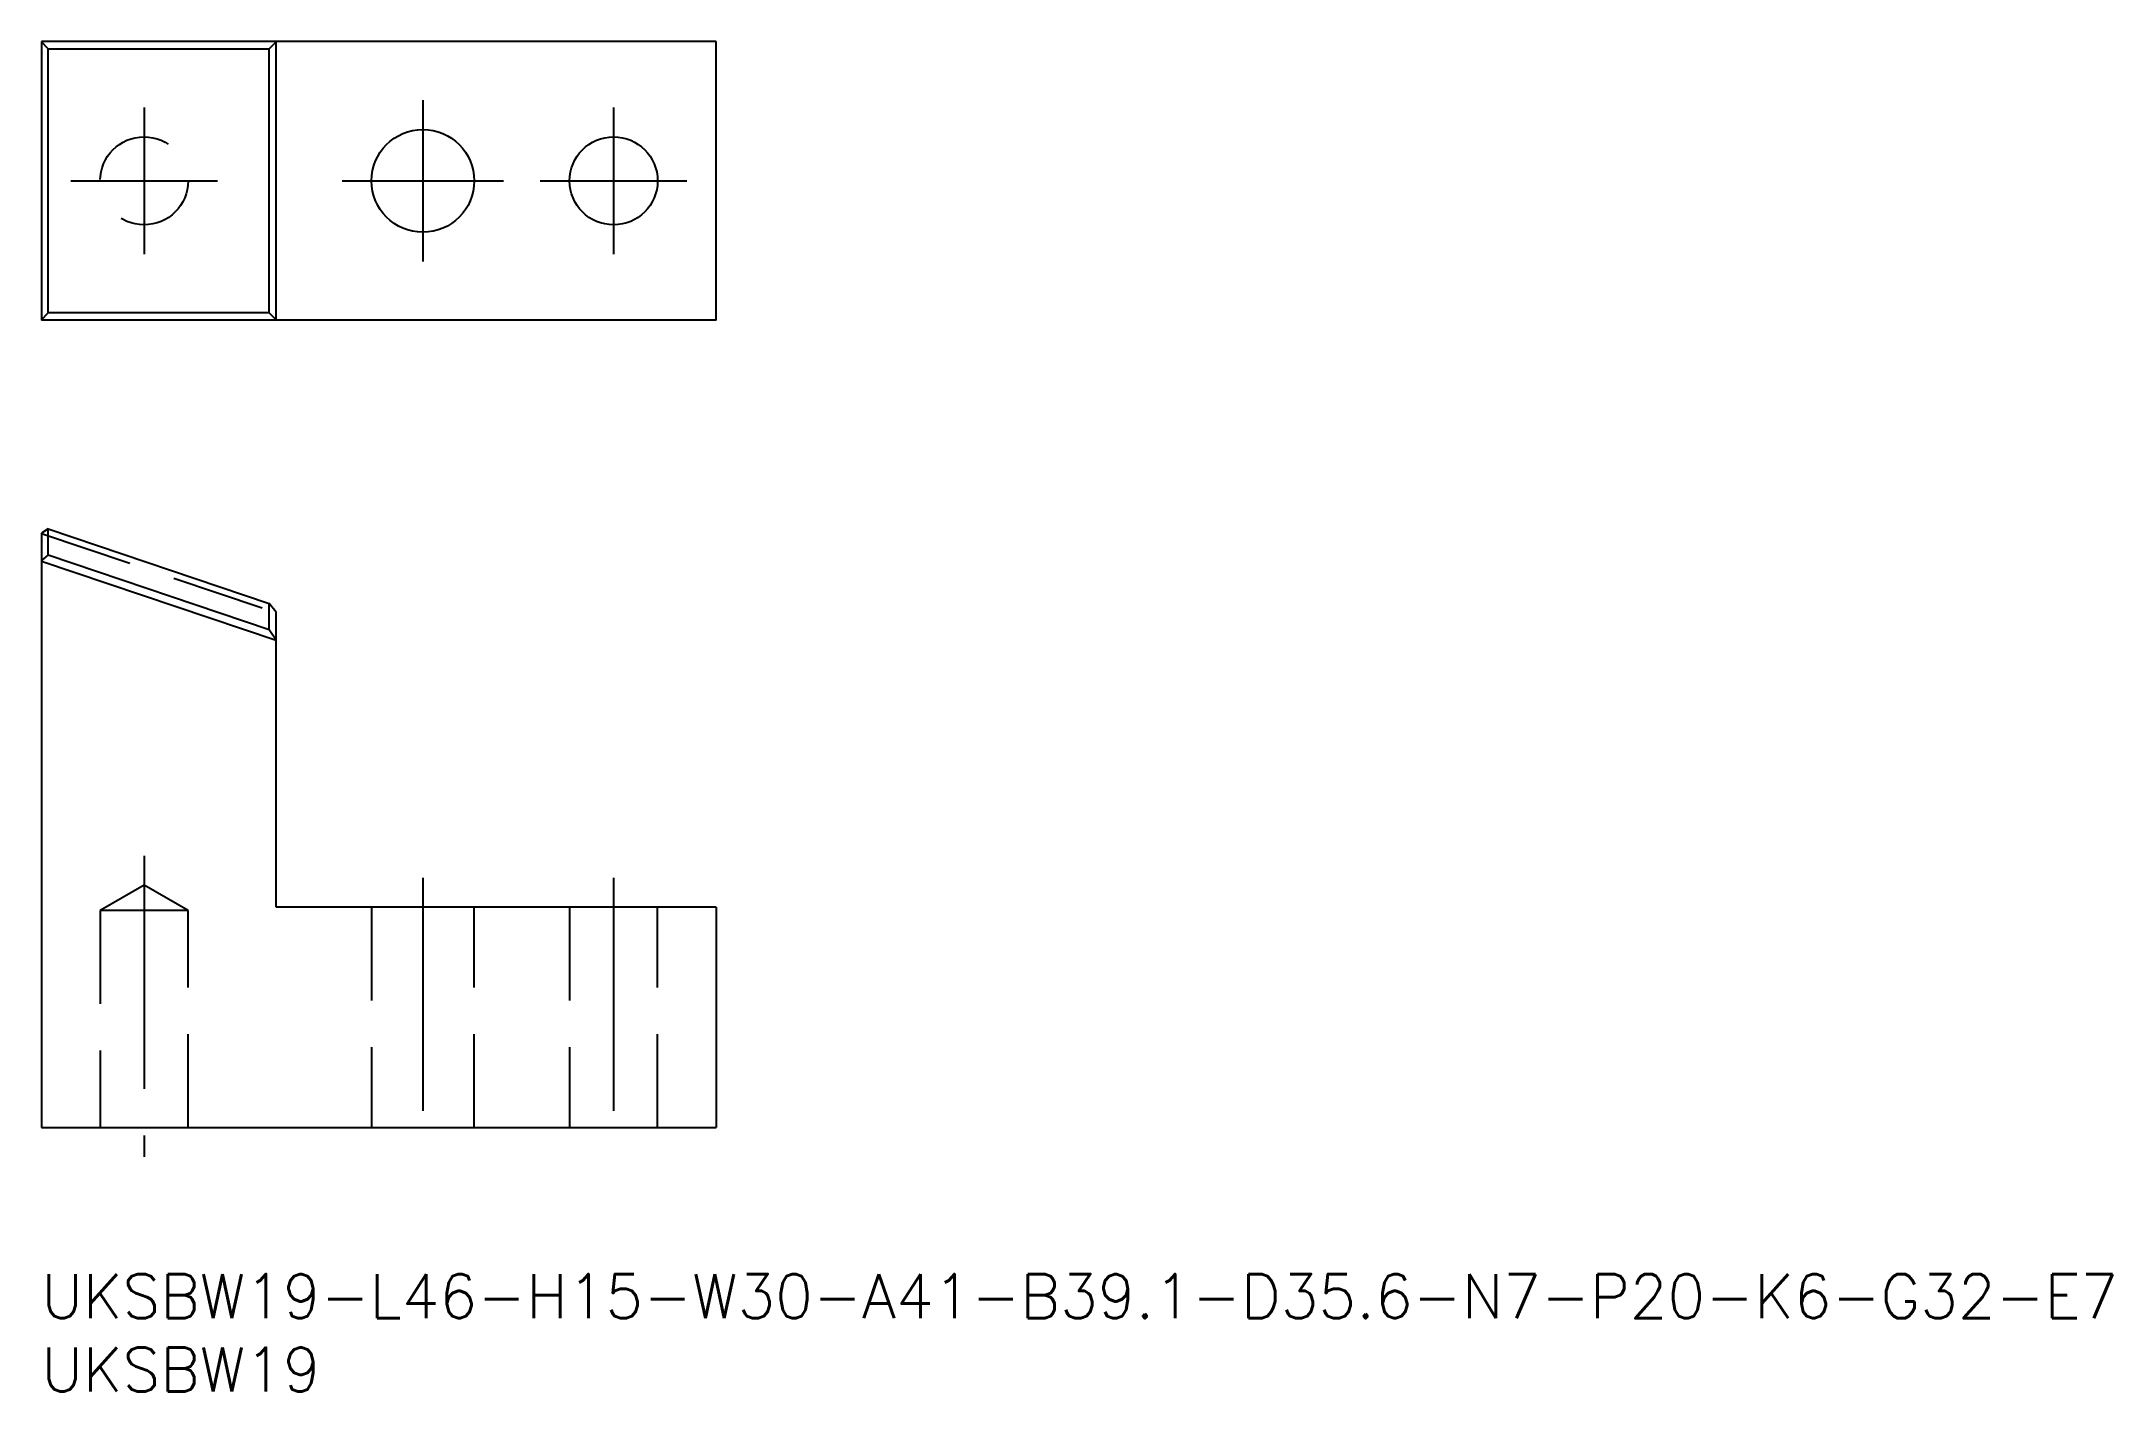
# Model space of a CAD drawing. Extents: x 0 to 141, y -8 to 84.
import ezdxf

# ---------------------------------------------------------------- set-up
doc = ezdxf.new("R2010")
doc.units = 0
doc.header["$LTSCALE"] = 0.5
doc.linetypes.add('CENTER', pattern=[50.8, 31.75, -6.35, 6.35, -6.35])
doc.linetypes.add('DASHED', pattern=[19.05, 12.7, -6.35])
for name, color, linetype in [('MSM_CENTER', 1, 'CENTER'), ('MSM_CONTINUOUS', 7, 'CONTINUOUS'), ('MSM_DASHED', 4, 'DASHED'), ('MSM_PART_NUMBER', 7, 'CONTINUOUS')]:
    doc.layers.add(name, color=color, linetype=linetype)
doc.styles.get("Standard").update_dxf_attribs({"font": 'txt.shx', "height": 1, "bigfont": 'bigfont.shx'})

# ---------------------------------------------------------------- blocks, each defined once
blk = doc.blocks.new('*U23')
at = {"layer": 'MSM_PART_NUMBER'}
blk.add_text('UKSBW19-L46-H15-W30-A41-B39.1-D35.6-N7-P20-K6-G32-E7', height=3, dxfattribs=at).set_placement((0, -3))
blk = doc.blocks.new('*U24')
at = {"layer": 'MSM_PART_NUMBER'}
blk.add_text('UKSBW19', height=3, dxfattribs=at).set_placement((0, -8))

msp = doc.modelspace()

# ---------------------------------------------------------------- linework, layer by layer
at = {"layer": 'MSM_CENTER'}
for p, q in [((7, 79.5), (7, 69.5)), ((26, 80), (26, 69)), ((39, 79.5), (39, 69.5)), ((2, 74.5), (12, 74.5)), ((20.5, 74.5), (31.5, 74.5)), ((34, 74.5), (44, 74.5)), ((7, 28.5), (7, 8)), ((26, 27), (26, 8)), ((39, 27), (39, 8))]:
    msp.add_line(p, q, dxfattribs=at)
at = {"layer": 'MSM_CONTINUOUS'}
for p, q in [((46, 84), (0, 84)), ((0, 84), (0, 65)), ((0.47, 83.5), (0, 83.98)), ((0.47, 65.5), (0.47, 83.5)), ((0.47, 83.5), (15.53, 83.5)), ((16, 83.98), (15.53, 83.5)), ((15.53, 65.5), (15.53, 83.5)), ((16, 65), (16, 84)), ((46, 65), (46, 84)), ((0, 65.02), (0.47, 65.5)), ((46, 65), (0, 65)), ((15.53, 65.5), (0.47, 65.5)), ((16, 65.02), (15.53, 65.5)), ((0.47, 50.79), (0, 50.5)), ((0, 50.5), (0, 10)), ((0.47, 50.79), (15.53, 45.71)), ((0.47, 48.99), (0.47, 50.79)), ((0, 48.6), (0.47, 48.99)), ((16, 43.17), (0, 48.57)), ((15.53, 43.91), (0.47, 48.99)), ((16, 45.1), (15.53, 45.71)), ((15.53, 43.91), (15.53, 45.71)), ((16, 43.2), (15.53, 43.91)), ((16, 25), (16, 45.1)), ((46, 25), (16, 25)), ((46, 25), (46, 10)), ((0, 10), (46, 10))]:
    msp.add_line(p, q, dxfattribs=at)
for centre, radius in [((26, 74.5), 3.5), ((39, 74.5), 3)]:
    msp.add_circle(centre, radius, dxfattribs=at)
at = {"layer": 'MSM_DASHED'}
for p, q in [((0, 50.47), (16, 45.07)), ((7, 26.5), (4, 24.77)), ((10, 24.77), (7, 26.5)), ((4, 24.77), (4, 10)), ((10, 24.77), (4, 24.77)), ((10, 10), (10, 24.77)), ((22.5, 25), (22.5, 10)), ((29.5, 10), (29.5, 25)), ((36, 25), (36, 10)), ((42, 10), (42, 25))]:
    msp.add_line(p, q, dxfattribs=at)
msp.add_circle((7, 74.5), 3, dxfattribs=at)

# ---------------------------------------------------------------- block references
at = {"layer": 'MSM_CONTINUOUS'}
for name in ['*U23', '*U24']:
    msp.add_blockref(name, (0, 0), dxfattribs=at)

doc.saveas('drawing.dxf')
